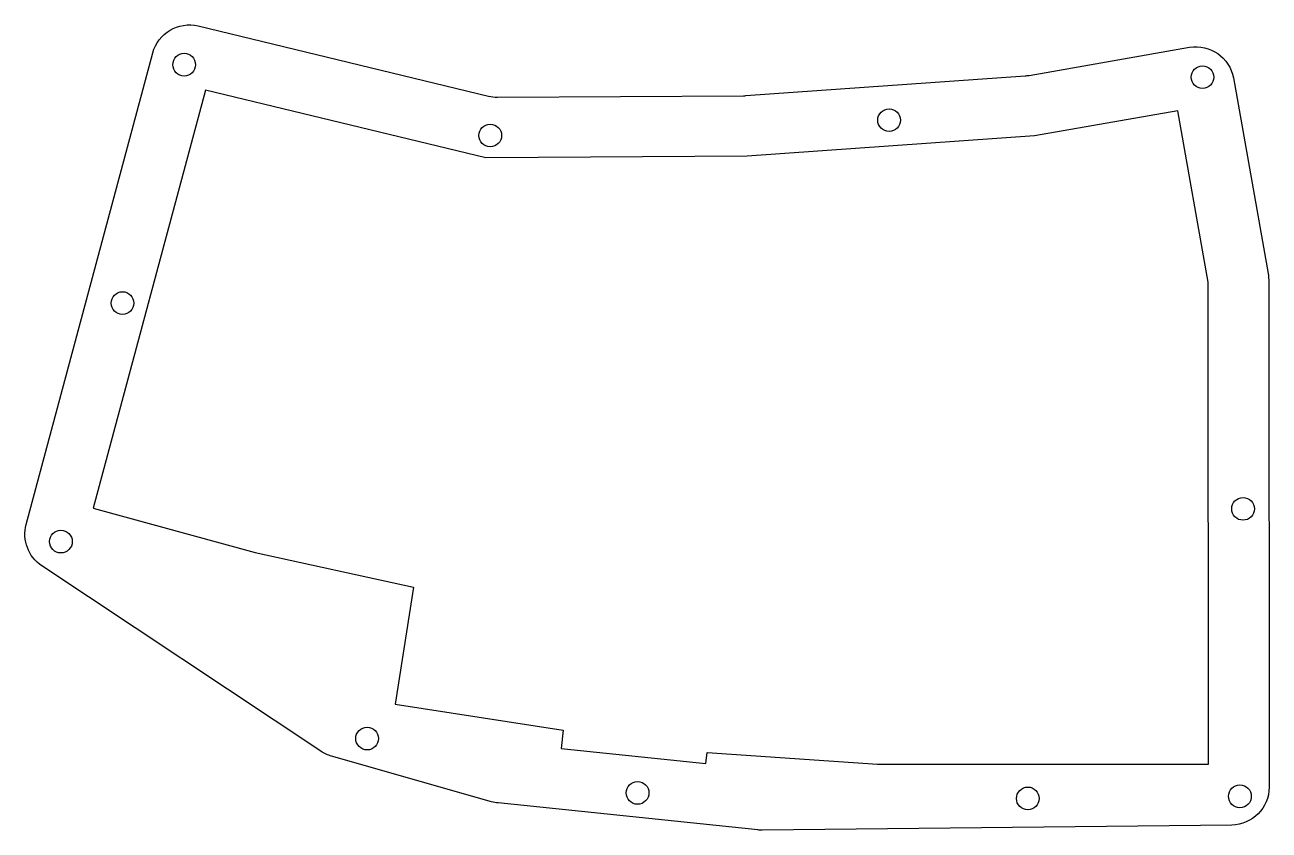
# Model space of a CAD drawing. Header units: millimetres. Extents: x 52 to 217, y 2 to 108.
import ezdxf

# ---------------------------------------------------------------- set-up
doc = ezdxf.new("R2010")
doc.units = ezdxf.units.MM
doc.layers.get('0').update_dxf_attribs({"linetype": 'CONTINUOUS'})

msp = doc.modelspace()

# ---------------------------------------------------------------- linework, layer by layer
msp.add_lwpolyline([(114.93, 5.53, -0.04353), (114.07, 5.7), (92.93, 11.72, -0.077382), (91.53, 12.36), (54.66, 36.85, -0.322246), (52.6, 42.32), (69.32, 104.58, -0.406753), (75.32, 108.14), (113.66, 98.89, 0.060665), (114.86, 98.75), (147.35, 98.93, 0.016376), (147.67, 98.94), (184.57, 101.56, 0.025484), (185.08, 101.62), (206.27, 105.32, -0.413275), (212.05, 101.27), (216.64, 75.47, -0.043817), (216.72, 74.6), (216.78, 10.87), (216.78, 7.62, -0.411059), (211.83, 2.62), (149.82, 1.95, -0.028542), (149.25, 1.97)], format="xyb", close=True)
msp.add_lwpolyline([(208.78, 10.87), (208.72, 74.33), (204.7, 96.93), (185.8, 93.63), (147.82, 90.93), (113.32, 90.74), (76.29, 99.68), (61.46, 44.46), (82.84, 38.62), (103.77, 34.05), (101.33, 18.6), (123.53, 15.15), (123.28, 12.71), (142.38, 10.73), (142.53, 12.19), (165.04, 10.67), (208.78, 10.67)], close=True)
for centre in [(73.46, 103.03), (207.98, 101.38), (166.58, 95.7), (113.9, 93.68), (65.32, 71.54), (213.33, 44.37), (57.18, 40.05), (97.63, 14.04), (133.36, 6.86), (184.9, 6.13), (212.92, 6.41)]:
    msp.add_circle(centre, 1.5)

doc.saveas('drawing.dxf')
